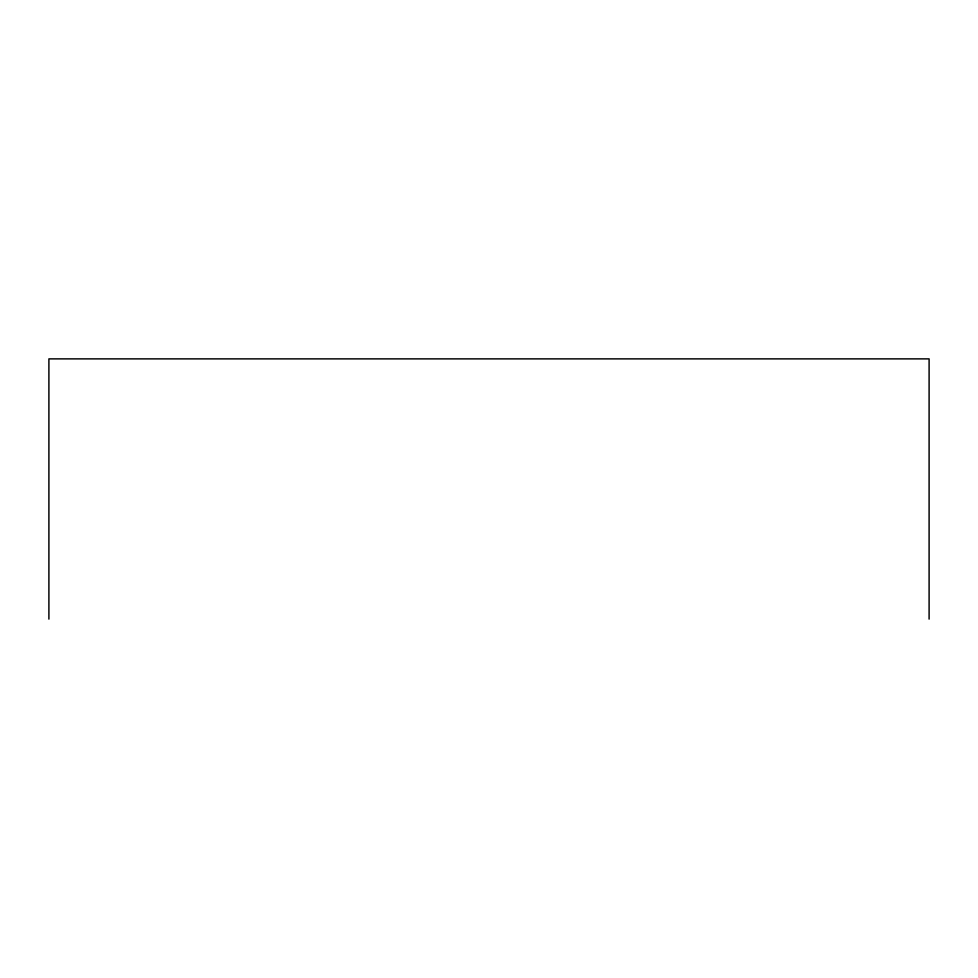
<?xml version="1.0" encoding="UTF-8"?>
<svg xmlns="http://www.w3.org/2000/svg" width="978" height="978" viewBox="0 0 978 978"><rect width="100%" height="100%" fill="white"/><g stroke="black" fill="none" stroke-linecap="round" stroke-linejoin="round"><path stroke-width="1.47" d="M929.1 619.123L929.1 358.877L48.9 358.877L48.9 619.123"/></g></svg>
